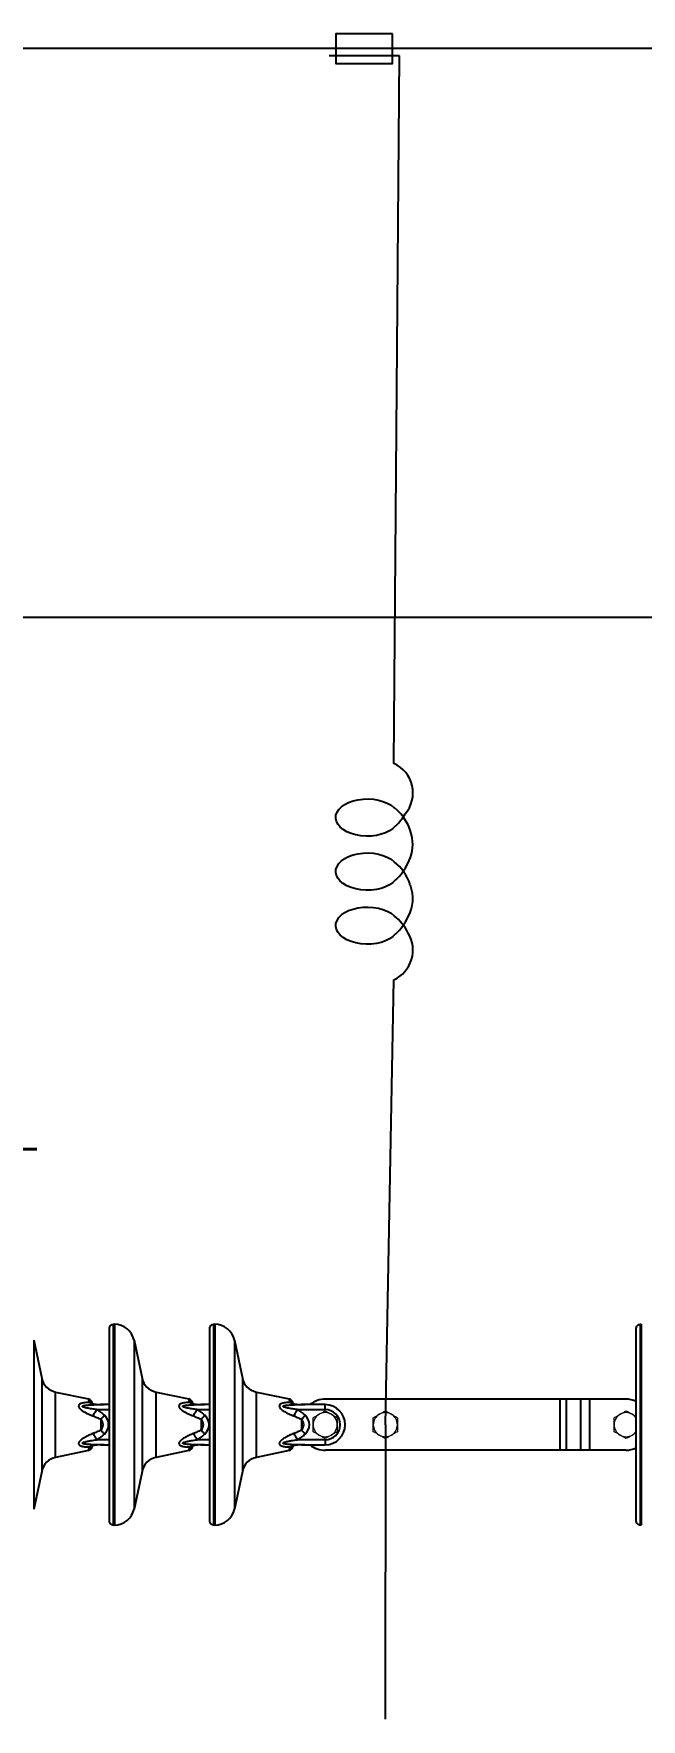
# Model space of a CAD drawing. Header units: millimetres. Extents: x -37020 to 35906, y -101 to 52234.
# Drawn here: x -26.161 to -25.556, y 233.662 to 235.341 of the extents above; entities that cross this region are included whole.
import ezdxf

# ---------------------------------------------------------------- set-up
doc = ezdxf.new("R2010")
doc.units = ezdxf.units.MM
doc.header["$PDMODE"] = 35
doc.header["$PDSIZE"] = 1
for name, color, linetype in [('GE-Cotas', 1, 'Continuous'), ('M0_EQUIPOS', 2, 'Continuous'), ('M2_PLBULONES', 2, 'Continuous'), ('M_DIM', 1, 'Continuous')]:
    doc.layers.add(name, color=color, linetype=linetype)
doc.styles.add('Romans', font='romans.shx', dxfattribs={"width": 0.8})
doc.styles.add('STYLE-MSF', font='simplex.shx', dxfattribs={"width": 0.8})
doc.dimstyles.new('COTAS GENERAL', dxfattribs={"dimscale": 0.1, "dimtxt": 2.5, "dimasz": 2.5, "dimexe": 1, "dimexo": 1, "dimgap": 1.25, "dimtad": 1, "dimzin": 1, "dimdsep": 46, "dimtxsty": 'Romans', "dimcen": 1, "dimclrd": 2, "dimclre": 1, "dimclrt": 3, "dimaunit": 1, "dimadec": 3, "dimazin": 0, "dimtfac": 1, "dimtix": 1, "dimtmove": 0, "dimatfit": 0, "dimfxl": 1, "dimtolj": 1, "dimarcsym": 0})

# ---------------------------------------------------------------- blocks, each defined once
blk = doc.blocks.new('*D350')
at = {"layer": 'Defpoints', "color": 0, "transparency": 16777216}
for p in [(-22.8805, 234.9843), (-22.8805, 234.7596), (-27.2657, 233.9556)]:
    blk.add_point(p, dxfattribs=at)
at = {"layer": 'GE-Cotas', "color": 1, "lineweight": -2, "transparency": 16777216}
for p, q in [((-22.8805, 234.9343), (-22.8805, 234.7096)), ((-27.2657, 234.0056), (-27.2657, 234.8096))]:
    blk.add_line(p, q, dxfattribs=at)
at = {"layer": 'GE-Cotas', "color": 2, "lineweight": -2, "transparency": 16777216}
blk.add_line((-27.1657, 234.7596), (-22.9805, 234.7596), dxfattribs=at)
at = {"layer": 'GE-Cotas', "color": 2, "transparency": 16777216}
for points in [[(-27.1657, 234.7762), (-27.1657, 234.7429), (-27.2657, 234.7596)], [(-22.9805, 234.7429), (-22.9805, 234.7762), (-22.8805, 234.7596)]]:
    blk.add_solid(points, dxfattribs=at)
at = {"layer": 'GE-Cotas', "color": 3, "linetype": 'Continuous', "transparency": 16777216, "insert": (-25.0731, 234.8846), "char_height": 0.125, "attachment_point": 5, "style": 'Romans'}
blk.add_mtext('\\A1;D ~5060', dxfattribs=at)
blk = doc.blocks.new('*D352')
at = {"layer": 'Defpoints', "color": 0, "transparency": 16777216}
for p in [(-29.5751, 234.2131), (-30.6368, 233.9556), (-22.8805, 228.1558)]:
    blk.add_point(p, dxfattribs=at)
at = {"layer": 'GE-Cotas', "color": 1, "lineweight": -2, "transparency": 16777216}
for p, q in [((-29.9751, 233.9556), (-29.7751, 234.2131)), ((-29.7751, 234.2131), (-28.8075, 234.2131)), ((-30.5868, 233.9556), (-29.9751, 233.9556))]:
    blk.add_line(p, q, dxfattribs=at)
at = {"layer": 'GE-Cotas', "color": 3, "linetype": 'Continuous', "transparency": 16777216, "insert": (-29.1601, 234.3381), "char_height": 0.125, "attachment_point": 5, "style": 'Romans'}
blk.add_mtext('\\A1;{\\Fsimplex|c0;+ ~}5800', dxfattribs=at)

msp = doc.modelspace()

# ---------------------------------------------------------------- linework, layer by layer
at = {"color": 4}
for p, q in [((-23.6871, 235.3259), (-30.9668, 235.3259)), ((-25.7966, 235.3187), (-25.8666, 235.3187)), ((-25.8021, 234.6141), (-25.7966, 235.3187)), ((-25.8107, 233.9556), (-25.8021, 234.3987)), ((-25.8107, 233.6624), (-25.8103, 233.9556))]:
    msp.add_line(p, q, dxfattribs=at)
msp.add_lwpolyline([(-25.8036, 235.3408), (-25.8599, 235.3408), (-25.8599, 235.311), (-25.8036, 235.311)], close=True, dxfattribs=at)
for centre, radius, start, end in [((-25.8155, 234.5847), 0.0323, 319.5911, 65.4847), ((-25.8322, 234.5316), 0.049, 9.937, 51.7965), ((-25.8399, 234.5936), 0.0574, 313.5215, 328.6763), ((-25.8208, 234.5333), 0.0374, 329.9667, 10.3247), ((-25.8327, 234.4777), 0.0493, 18.1635, 51.4246), ((-25.8399, 234.5397), 0.0574, 313.5215, 334.3496), ((-25.821, 234.4796), 0.0377, 330.4588, 20.8268), ((-25.8386, 234.4183), 0.0574, 27.8436, 50.248), ((-25.8399, 234.4859), 0.0574, 313.5215, 334.3496), ((-25.8158, 234.4283), 0.0326, 294.7918, 30.9782)]:
    msp.add_arc(centre, radius, start, end, dxfattribs=at)
at = {"color": 4, "extrusion": (0, 0, -1)}
for centre in [(-25.8286, 234.5602), (-25.8286, 234.5064), (-25.8286, 234.4526)]:
    msp.add_ellipse(centre, major_axis=(-0.0315, 0), ratio=0.588298, start_param=3.605341, end_param=8.865977, dxfattribs=at)
at = {"layer": 'M0_EQUIPOS', "color": 1}
for p, q in [((-26.0816, 234.0556), (-26.0807, 234.0556)), ((-26.0807, 234.0556), (-26.0807, 233.8556)), ((-25.9816, 234.0556), (-25.9807, 234.0556)), ((-25.9807, 234.0556), (-25.9807, 233.8556)), ((-25.5566, 234.0556), (-25.5557, 234.0556)), ((-25.5557, 234.0556), (-25.5557, 233.8556)), ((-26.1611, 234.0397), (-26.1531, 234.002)), ((-26.1611, 234.0397), (-26.1611, 233.8714)), ((-26.0611, 234.0397), (-26.0531, 234.002)), ((-26.0611, 234.0397), (-26.0611, 233.8714)), ((-25.9611, 234.0397), (-25.9531, 234.002)), ((-25.9611, 234.0397), (-25.9611, 233.8714)), ((-26.1531, 234.002), (-26.1531, 233.9091)), ((-26.0531, 234.002), (-26.0531, 233.9091)), ((-25.9531, 234.002), (-25.9531, 233.9091)), ((-26.1392, 233.9881), (-26.1066, 233.9812)), ((-26.1392, 233.923), (-26.1392, 233.9881)), ((-26.1066, 233.9812), (-26.1066, 233.9806)), ((-26.0974, 233.9758), (-26.0952, 233.9757)), ((-26.0974, 233.9758), (-26.0952, 233.9757)), ((-26.0974, 233.9758), (-26.0974, 233.9757)), ((-26.0974, 233.9757), (-26.0952, 233.9757)), ((-26.0952, 233.9757), (-26.0944, 233.9756)), ((-26.0952, 233.9757), (-26.0908, 233.9756)), ((-26.0952, 233.9757), (-26.0952, 233.9757)), ((-26.0857, 233.9756), (-26.0944, 233.9756)), ((-26.0392, 233.9881), (-26.0066, 233.9812)), ((-26.0392, 233.923), (-26.0392, 233.9881)), ((-26.0066, 233.9812), (-26.0066, 233.9806)), ((-25.9974, 233.9758), (-25.9952, 233.9757)), ((-25.9974, 233.9758), (-25.9952, 233.9757)), ((-25.9974, 233.9758), (-25.9974, 233.9757)), ((-25.9974, 233.9757), (-25.9952, 233.9757)), ((-25.9952, 233.9757), (-25.9944, 233.9756)), ((-25.9952, 233.9757), (-25.9908, 233.9756)), ((-25.9952, 233.9757), (-25.9952, 233.9757)), ((-25.9857, 233.9756), (-25.9944, 233.9756)), ((-25.9392, 233.9881), (-25.9066, 233.9812)), ((-25.9392, 233.923), (-25.9392, 233.9881)), ((-25.9066, 233.9812), (-25.9066, 233.9806)), ((-25.8974, 233.9758), (-25.8952, 233.9757)), ((-25.8974, 233.9758), (-25.8952, 233.9757)), ((-25.8974, 233.9758), (-25.8974, 233.9757)), ((-25.8974, 233.9757), (-25.8952, 233.9757)), ((-25.8952, 233.9757), (-25.8944, 233.9756)), ((-25.8952, 233.9757), (-25.8908, 233.9756)), ((-25.8952, 233.9757), (-25.8952, 233.9757)), ((-25.895, 233.9757), (-25.8913, 233.9756)), ((-25.8707, 233.9756), (-25.8944, 233.9756)), ((-25.8707, 233.9706), (-25.8707, 233.9756)), ((-25.6368, 233.981), (-25.8703, 233.981)), ((-25.6368, 233.981), (-25.6368, 233.9302)), ((-25.6305, 233.981), (-25.6368, 233.981)), ((-25.6305, 233.981), (-25.6305, 233.9302)), ((-25.6164, 233.981), (-25.6305, 233.981)), ((-25.6073, 233.981), (-25.6164, 233.981)), ((-25.6164, 233.981), (-25.6164, 233.9302)), ((-25.6073, 233.981), (-25.6073, 233.9302)), ((-25.5711, 233.981), (-25.6073, 233.981)), ((-26.0983, 233.9706), (-26.0857, 233.9706)), ((-26.0943, 233.9609), (-26.0943, 233.9502)), ((-25.9983, 233.9706), (-25.9857, 233.9706)), ((-25.9943, 233.9609), (-25.9943, 233.9502)), ((-25.8983, 233.9706), (-25.8707, 233.9706)), ((-25.8943, 233.9609), (-25.8943, 233.9502)), ((-26.0857, 233.9406), (-26.0983, 233.9406)), ((-25.9857, 233.9406), (-25.9983, 233.9406)), ((-25.8707, 233.9406), (-25.8983, 233.9406)), ((-25.8707, 233.9406), (-25.8707, 233.9356)), ((-26.1066, 233.9299), (-26.1392, 233.923)), ((-26.1066, 233.9306), (-26.1066, 233.9299)), ((-26.0952, 233.9355), (-26.0974, 233.9354)), ((-26.0974, 233.9354), (-26.0974, 233.9354)), ((-26.0908, 233.9356), (-26.0952, 233.9355)), ((-26.0952, 233.9355), (-26.0952, 233.9355)), ((-26.0944, 233.9356), (-26.0857, 233.9356)), ((-26.0066, 233.9299), (-26.0392, 233.923)), ((-26.0066, 233.9306), (-26.0066, 233.9299)), ((-25.9952, 233.9355), (-25.9974, 233.9354)), ((-25.9974, 233.9354), (-25.9974, 233.9354)), ((-25.9908, 233.9356), (-25.9952, 233.9355)), ((-25.9952, 233.9355), (-25.9952, 233.9355)), ((-25.9944, 233.9356), (-25.9857, 233.9356)), ((-25.9066, 233.9299), (-25.9392, 233.923)), ((-25.9066, 233.9306), (-25.9066, 233.9299)), ((-25.8952, 233.9355), (-25.8974, 233.9354)), ((-25.8974, 233.9354), (-25.8974, 233.9354)), ((-25.8908, 233.9356), (-25.8952, 233.9355)), ((-25.8952, 233.9355), (-25.8952, 233.9355)), ((-25.8944, 233.9356), (-25.8707, 233.9356)), ((-25.6368, 233.9302), (-25.8703, 233.9302)), ((-25.6305, 233.9302), (-25.6368, 233.9302)), ((-25.6164, 233.9302), (-25.6305, 233.9302)), ((-25.6073, 233.9302), (-25.6164, 233.9302)), ((-25.5711, 233.9302), (-25.6073, 233.9302)), ((-26.1531, 233.9091), (-26.1611, 233.8714)), ((-26.0531, 233.9091), (-26.0611, 233.8714)), ((-25.9531, 233.9091), (-25.9611, 233.8714)), ((-26.0807, 233.8556), (-26.0816, 233.8556)), ((-25.9807, 233.8556), (-25.9816, 233.8556)), ((-25.5557, 233.8556), (-25.5566, 233.8556))]:
    msp.add_line(p, q, dxfattribs=at)
at = {"layer": 'M0_EQUIPOS', "color": 1, "flags": 128}
for points in [[(-26.102, 233.9643), (-26.1016, 233.9651), (-26.1011, 233.9658), (-26.1007, 233.9666), (-26.1002, 233.9674), (-26.0997, 233.9682), (-26.0992, 233.969), (-26.0987, 233.9698), (-26.0983, 233.9706)], [(-26.0943, 233.9609), (-26.0938, 233.9614), (-26.0934, 233.9619), (-26.0929, 233.9624), (-26.0924, 233.9629), (-26.092, 233.9634), (-26.0915, 233.9639), (-26.091, 233.9645), (-26.0905, 233.965)], [(-26.002, 233.9643), (-26.0016, 233.9651), (-26.0011, 233.9658), (-26.0007, 233.9666), (-26.0002, 233.9674), (-25.9997, 233.9682), (-25.9992, 233.969), (-25.9987, 233.9698), (-25.9983, 233.9706)], [(-25.9943, 233.9609), (-25.9938, 233.9614), (-25.9934, 233.9619), (-25.9929, 233.9624), (-25.9924, 233.9629), (-25.992, 233.9634), (-25.9915, 233.9639), (-25.991, 233.9645), (-25.9905, 233.965)], [(-25.902, 233.9643), (-25.9016, 233.9651), (-25.9011, 233.9658), (-25.9007, 233.9666), (-25.9002, 233.9674), (-25.8997, 233.9682), (-25.8992, 233.969), (-25.8988, 233.9698), (-25.8983, 233.9706)], [(-25.8943, 233.9609), (-25.8938, 233.9614), (-25.8934, 233.9619), (-25.8929, 233.9624), (-25.8924, 233.9629), (-25.892, 233.9634), (-25.8915, 233.9639), (-25.891, 233.9645), (-25.8905, 233.965)], [(-26.102, 233.9468), (-26.1016, 233.9461), (-26.1011, 233.9453), (-26.1007, 233.9445), (-26.1002, 233.9438), (-26.0997, 233.943), (-26.0992, 233.9422), (-26.0987, 233.9414), (-26.0983, 233.9406)], [(-26.0943, 233.9502), (-26.0938, 233.9497), (-26.0934, 233.9492), (-26.0929, 233.9487), (-26.0924, 233.9482), (-26.092, 233.9477), (-26.0915, 233.9472), (-26.091, 233.9467), (-26.0905, 233.9462)], [(-26.002, 233.9468), (-26.0016, 233.9461), (-26.0011, 233.9453), (-26.0007, 233.9445), (-26.0002, 233.9438), (-25.9997, 233.943), (-25.9992, 233.9422), (-25.9987, 233.9414), (-25.9983, 233.9406)], [(-25.9943, 233.9502), (-25.9938, 233.9497), (-25.9934, 233.9492), (-25.9929, 233.9487), (-25.9924, 233.9482), (-25.992, 233.9477), (-25.9915, 233.9472), (-25.991, 233.9467), (-25.9905, 233.9462)], [(-25.902, 233.9468), (-25.9016, 233.9461), (-25.9011, 233.9453), (-25.9007, 233.9445), (-25.9002, 233.9438), (-25.8997, 233.943), (-25.8992, 233.9422), (-25.8988, 233.9414), (-25.8983, 233.9406)], [(-25.8943, 233.9502), (-25.8938, 233.9497), (-25.8934, 233.9492), (-25.8929, 233.9487), (-25.8924, 233.9482), (-25.892, 233.9477), (-25.8915, 233.9472), (-25.891, 233.9467), (-25.8905, 233.9462)]]:
    msp.add_lwpolyline(points, dxfattribs=at)
at = {"layer": 'M0_EQUIPOS', "color": 1}
for centre, radius, start, end in [((-26.0807, 234.0356), 0.02, 11.9868, 90), ((-25.9807, 234.0356), 0.02, 11.9868, 90), ((-26.1355, 234.0057), 0.018, 191.9868, 257.9844), ((-26.0355, 234.0057), 0.018, 191.9868, 257.9844), ((-25.9355, 234.0057), 0.018, 191.9868, 257.9844), ((-26.1077, 233.9763), 0.005, 11.5672, 77.9844), ((-26.1076, 233.9757), 0.00497, 22.8599, 78.5415), ((-26.1047, 233.9746), 0.00318, 43.5127, 96.9937), ((-26.0944, 233.9795), 0.00395, 257.8946, 270.135), ((-26.0077, 233.9763), 0.005, 11.5672, 77.9844), ((-26.0076, 233.9757), 0.00497, 22.855, 78.5463), ((-26.0047, 233.9746), 0.00318, 43.5115, 96.9884), ((-25.9944, 233.9795), 0.00394, 257.8856, 270.1372), ((-25.9077, 233.9763), 0.005, 11.5672, 77.9844), ((-25.9076, 233.9757), 0.00497, 22.8525, 78.5414), ((-25.9047, 233.9746), 0.00318, 43.5041, 96.9958), ((-25.8944, 233.9795), 0.00394, 257.8856, 270.1372), ((-25.8703, 233.9556), 0.0254, 90, 128.0567), ((-25.8707, 233.9556), 0.02, 270, 90), ((-25.5711, 233.9556), 0.0254, 65.7291, 90), ((-26.0992, 233.9556), 0.00724, 312.5625, 47.4375), ((-26.0992, 233.9556), 0.0128, 312.5625, 47.4375), ((-25.9992, 233.9556), 0.00724, 312.5625, 47.4375), ((-25.9992, 233.9556), 0.0128, 312.5625, 47.4375), ((-25.8992, 233.9556), 0.00724, 312.5625, 47.4375), ((-25.8992, 233.9556), 0.0128, 312.5625, 47.4375), ((-25.8707, 233.9556), 0.015, 270, 90), ((-26.1355, 233.9054), 0.018, 102.0156, 168.0132), ((-26.1077, 233.9348), 0.005, 282.0156, 347.6619), ((-26.1076, 233.9354), 0.00497, 281.4352, 337.7384), ((-26.1047, 233.9365), 0.00318, 262.9433, 316.4684), ((-26.0944, 233.9315), 0.0041, 90.0916, 101.8789), ((-26.0355, 233.9054), 0.018, 102.0156, 168.0132), ((-26.0077, 233.9348), 0.005, 282.0156, 347.6619), ((-26.0076, 233.9354), 0.00497, 281.4437, 337.7225), ((-26.0047, 233.9365), 0.00318, 262.9485, 316.4696), ((-25.9944, 233.9315), 0.00409, 90.0894, 101.8878), ((-25.9355, 233.9054), 0.018, 102.0156, 168.0132), ((-25.9077, 233.9348), 0.005, 282.0156, 347.6619), ((-25.9076, 233.9354), 0.00497, 281.4487, 337.725), ((-25.9047, 233.9365), 0.00318, 262.9411, 316.477), ((-25.8944, 233.9315), 0.00409, 90.0894, 101.8878), ((-25.8703, 233.9556), 0.0254, 231.9433, 270), ((-25.5711, 233.9556), 0.0254, 270, 294.3498), ((-26.0807, 233.8756), 0.02, 270, 348.0132), ((-25.9807, 233.8756), 0.02, 270, 348.0132)]:
    msp.add_arc(centre, radius, start, end, dxfattribs=at)
for points, knots in [([(-26.0857, 234.0516), (-26.0856, 234.0521), (-26.0855, 234.0531), (-26.0847, 234.0542), (-26.0839, 234.0549), (-26.0829, 234.0554), (-26.0821, 234.0555), (-26.0816, 234.0556)], [0, 0, 0, 0, 0.225819, 0.480962, 0.61455, 0.747712, 1, 1, 1, 1]), ([(-26.0857, 233.8595), (-26.0857, 233.8596), (-26.0857, 233.8597), (-26.0857, 233.8605), (-26.0857, 233.8615), (-26.0857, 233.8627), (-26.0857, 233.864), (-26.0857, 233.8654), (-26.0857, 233.8669), (-26.0857, 233.8686), (-26.0857, 233.8714), (-26.0857, 233.876), (-26.0857, 233.883), (-26.0857, 233.891), (-26.0857, 233.8999), (-26.0857, 233.9095), (-26.0857, 233.9198), (-26.0857, 233.9307), (-26.0857, 233.9418), (-26.0857, 233.9532), (-26.0857, 233.9646), (-26.0857, 233.9758), (-26.0857, 233.9868), (-26.0857, 233.9974), (-26.0857, 234.0073), (-26.0857, 234.0158), (-26.0857, 234.0229), (-26.0857, 234.0287), (-26.0857, 234.0338), (-26.0857, 234.0375), (-26.0857, 234.0401), (-26.0857, 234.0419), (-26.0857, 234.0438), (-26.0857, 234.0456), (-26.0857, 234.0474), (-26.0857, 234.049), (-26.0857, 234.0504), (-26.0857, 234.0514), (-26.0857, 234.0515), (-26.0857, 234.0516)], [0, 0, 0, 0, 0.024016, 0.045698, 0.06504, 0.082041, 0.096699, 0.11173, 0.125156, 0.138769, 0.152574, 0.190147, 0.227898, 0.26563, 0.303377, 0.341131, 0.378865, 0.416606, 0.454362, 0.492102, 0.529836, 0.567591, 0.60534, 0.64307, 0.680819, 0.718572, 0.746883, 0.77519, 0.803453, 0.830291, 0.842957, 0.855124, 0.86929, 0.88744, 0.904839, 0.924797, 0.947314, 0.972383, 1, 1, 1, 1]), ([(-26.0816, 233.9556), (-26.0816, 233.9588), (-26.0816, 233.9654), (-26.0816, 233.9751), (-26.0816, 233.9846), (-26.0816, 233.9939), (-26.0816, 234.0028), (-26.0816, 234.0112), (-26.0816, 234.0191), (-26.0816, 234.0264), (-26.0816, 234.033), (-26.0816, 234.0388), (-26.0816, 234.0439), (-26.0816, 234.0481), (-26.0816, 234.0514), (-26.0816, 234.0538), (-26.0816, 234.0553), (-26.0816, 234.0555), (-26.0816, 234.0556)], [0, 0, 0, 0, 0.062501, 0.125002, 0.187502, 0.249998, 0.312502, 0.375001, 0.4375, 0.500002, 0.5625, 0.625, 0.687499, 0.75, 0.812501, 0.875, 0.9375, 1, 1, 1, 1]), ([(-25.9857, 234.0516), (-25.9856, 234.0521), (-25.9855, 234.0531), (-25.9847, 234.0542), (-25.9839, 234.0549), (-25.9829, 234.0554), (-25.9821, 234.0555), (-25.9816, 234.0556)], [0, 0, 0, 0, 0.225819, 0.480962, 0.61455, 0.747712, 1, 1, 1, 1]), ([(-25.9857, 233.8595), (-25.9857, 233.8596), (-25.9857, 233.8597), (-25.9857, 233.8605), (-25.9857, 233.8615), (-25.9857, 233.8627), (-25.9857, 233.864), (-25.9857, 233.8654), (-25.9857, 233.8669), (-25.9857, 233.8686), (-25.9857, 233.8714), (-25.9857, 233.876), (-25.9857, 233.883), (-25.9857, 233.891), (-25.9857, 233.8999), (-25.9857, 233.9095), (-25.9857, 233.9198), (-25.9857, 233.9307), (-25.9857, 233.9418), (-25.9857, 233.9532), (-25.9857, 233.9646), (-25.9857, 233.9758), (-25.9857, 233.9868), (-25.9857, 233.9974), (-25.9857, 234.0073), (-25.9857, 234.0158), (-25.9857, 234.0229), (-25.9857, 234.0287), (-25.9857, 234.0338), (-25.9857, 234.0375), (-25.9857, 234.0401), (-25.9857, 234.0419), (-25.9857, 234.0438), (-25.9857, 234.0456), (-25.9857, 234.0474), (-25.9857, 234.049), (-25.9857, 234.0504), (-25.9857, 234.0514), (-25.9857, 234.0515), (-25.9857, 234.0516)], [0, 0, 0, 0, 0.024016, 0.045698, 0.06504, 0.082041, 0.096699, 0.11173, 0.125156, 0.138769, 0.152574, 0.190147, 0.227898, 0.26563, 0.303377, 0.341131, 0.378865, 0.416606, 0.454362, 0.492102, 0.529836, 0.567591, 0.60534, 0.64307, 0.680819, 0.718572, 0.746883, 0.77519, 0.803453, 0.830291, 0.842957, 0.855124, 0.86929, 0.88744, 0.904839, 0.924797, 0.947314, 0.972383, 1, 1, 1, 1]), ([(-25.9816, 233.9556), (-25.9816, 233.9588), (-25.9816, 233.9654), (-25.9816, 233.9751), (-25.9816, 233.9846), (-25.9816, 233.9939), (-25.9816, 234.0028), (-25.9816, 234.0112), (-25.9816, 234.0191), (-25.9816, 234.0264), (-25.9816, 234.033), (-25.9816, 234.0388), (-25.9816, 234.0439), (-25.9816, 234.0481), (-25.9816, 234.0514), (-25.9816, 234.0538), (-25.9816, 234.0553), (-25.9816, 234.0555), (-25.9816, 234.0556)], [0, 0, 0, 0, 0.062501, 0.125002, 0.187502, 0.249998, 0.312502, 0.375001, 0.4375, 0.500002, 0.5625, 0.625, 0.687499, 0.75, 0.812501, 0.875, 0.9375, 1, 1, 1, 1]), ([(-25.5607, 234.0516), (-25.5606, 234.0521), (-25.5605, 234.0531), (-25.5597, 234.0542), (-25.5589, 234.0549), (-25.5579, 234.0554), (-25.5571, 234.0555), (-25.5566, 234.0556)], [0, 0, 0, 0, 0.225806, 0.480942, 0.614527, 0.747718, 1, 1, 1, 1]), ([(-25.5607, 233.8595), (-25.5607, 233.8596), (-25.5607, 233.8597), (-25.5607, 233.8605), (-25.5607, 233.8615), (-25.5607, 233.8627), (-25.5607, 233.864), (-25.5607, 233.8654), (-25.5607, 233.8669), (-25.5607, 233.8686), (-25.5607, 233.8714), (-25.5607, 233.876), (-25.5607, 233.883), (-25.5607, 233.891), (-25.5607, 233.8999), (-25.5607, 233.9095), (-25.5607, 233.9198), (-25.5607, 233.9307), (-25.5607, 233.9418), (-25.5607, 233.9532), (-25.5607, 233.9646), (-25.5607, 233.9758), (-25.5607, 233.9868), (-25.5607, 233.9974), (-25.5607, 234.0073), (-25.5607, 234.0158), (-25.5607, 234.0229), (-25.5607, 234.0287), (-25.5607, 234.0338), (-25.5607, 234.0375), (-25.5607, 234.0401), (-25.5607, 234.0419), (-25.5607, 234.0438), (-25.5607, 234.0456), (-25.5607, 234.0474), (-25.5607, 234.049), (-25.5607, 234.0504), (-25.5607, 234.0514), (-25.5607, 234.0515), (-25.5607, 234.0516)], [0, 0, 0, 0, 0.024016, 0.045698, 0.06504, 0.082041, 0.096699, 0.11173, 0.125156, 0.138769, 0.152574, 0.190147, 0.227898, 0.26563, 0.303377, 0.341131, 0.378865, 0.416606, 0.454362, 0.492102, 0.529836, 0.567591, 0.60534, 0.64307, 0.680819, 0.718572, 0.746883, 0.77519, 0.803453, 0.830291, 0.842957, 0.855124, 0.86929, 0.88744, 0.904839, 0.924797, 0.947314, 0.972383, 1, 1, 1, 1]), ([(-25.5566, 233.9556), (-25.5566, 233.9588), (-25.5566, 233.9654), (-25.5566, 233.9751), (-25.5566, 233.9846), (-25.5566, 233.9939), (-25.5566, 234.0028), (-25.5566, 234.0112), (-25.5566, 234.0191), (-25.5566, 234.0264), (-25.5566, 234.033), (-25.5566, 234.0388), (-25.5566, 234.0439), (-25.5566, 234.0481), (-25.5566, 234.0514), (-25.5566, 234.0538), (-25.5566, 234.0553), (-25.5566, 234.0555), (-25.5566, 234.0556)], [0, 0, 0, 0, 0.062501, 0.125002, 0.187502, 0.249998, 0.312502, 0.375001, 0.4375, 0.500002, 0.5625, 0.625, 0.687499, 0.75, 0.812501, 0.875, 0.9375, 1, 1, 1, 1]), ([(-26.1051, 233.9778), (-26.1065, 233.9777), (-26.1087, 233.9777), (-26.1116, 233.9774), (-26.1136, 233.9769), (-26.1149, 233.9763), (-26.1158, 233.9756), (-26.1162, 233.9749), (-26.1164, 233.9741), (-26.1163, 233.9735), (-26.1157, 233.9723), (-26.1149, 233.9714), (-26.1134, 233.9701), (-26.1109, 233.9683), (-26.1068, 233.9662), (-26.1036, 233.965), (-26.102, 233.9643)], [0, 0, 0, 0, 0.134133, 0.217003, 0.299606, 0.343771, 0.387728, 0.429919, 0.446772, 0.483543, 0.505145, 0.577859, 0.594538, 0.694985, 0.847275, 1, 1, 1, 1]), ([(-26.0983, 233.9706), (-26.0999, 233.9708), (-26.1032, 233.9712), (-26.1073, 233.972), (-26.1102, 233.9727), (-26.1115, 233.9731), (-26.1122, 233.9734), (-26.1124, 233.9736), (-26.1126, 233.9738), (-26.1126, 233.9739), (-26.1126, 233.9741), (-26.1124, 233.9742), (-26.1118, 233.9746), (-26.1101, 233.9749), (-26.1072, 233.9752), (-26.1017, 233.9755), (-26.0974, 233.9756), (-26.0944, 233.9756)], [0, 0, 0, 0, 0.146867, 0.294044, 0.367543, 0.404333, 0.422761, 0.430635, 0.43858, 0.443363, 0.448136, 0.454927, 0.467691, 0.512504, 0.620085, 0.728859, 1, 1, 1, 1]), ([(-26.1066, 233.9806), (-26.1065, 233.9802), (-26.1064, 233.9795), (-26.1055, 233.9783), (-26.1051, 233.9778)], [0, 0, 0, 0, 0.547145, 1, 1, 1, 1]), ([(-26.1051, 233.9778), (-26.1047, 233.9774), (-26.104, 233.9768), (-26.1021, 233.9761), (-26.0998, 233.9758), (-26.0982, 233.9758), (-26.0974, 233.9757)], [0, 0, 0, 0, 0.230049, 0.460726, 0.73656, 1, 1, 1, 1]), ([(-26.1031, 233.9776), (-26.1031, 233.9776), (-26.1031, 233.9777), (-26.103, 233.9775), (-26.1028, 233.9772), (-26.1025, 233.9769), (-26.1024, 233.9768)], [0, 0, 0, 0, 0.07203, 0.366056, 0.713225, 1, 1, 1, 1]), ([(-26.1024, 233.9768), (-26.1024, 233.9768), (-26.1023, 233.9767), (-26.1021, 233.9765), (-26.1016, 233.9763), (-26.1008, 233.9761), (-26.0998, 233.976), (-26.0986, 233.9758), (-26.0978, 233.9758), (-26.0974, 233.9758)], [0, 0, 0, 0, 0.157037, 0.29241, 0.409975, 0.539982, 0.685554, 0.845059, 1, 1, 1, 1]), ([(-26.0051, 233.9778), (-26.0065, 233.9777), (-26.0087, 233.9777), (-26.0116, 233.9774), (-26.0136, 233.9769), (-26.0149, 233.9763), (-26.0158, 233.9756), (-26.0162, 233.9749), (-26.0164, 233.9741), (-26.0163, 233.9735), (-26.0157, 233.9723), (-26.0149, 233.9714), (-26.0134, 233.9701), (-26.0109, 233.9683), (-26.0068, 233.9662), (-26.0036, 233.965), (-26.002, 233.9643)], [0, 0, 0, 0, 0.134143, 0.216999, 0.299612, 0.343776, 0.387732, 0.429922, 0.446774, 0.483547, 0.505143, 0.577856, 0.594535, 0.694979, 0.847278, 1, 1, 1, 1]), ([(-25.9983, 233.9706), (-25.9999, 233.9708), (-26.0032, 233.9712), (-26.0073, 233.972), (-26.0102, 233.9727), (-26.0115, 233.9731), (-26.0122, 233.9734), (-26.0124, 233.9736), (-26.0126, 233.9738), (-26.0126, 233.9739), (-26.0126, 233.9741), (-26.0124, 233.9742), (-26.0118, 233.9746), (-26.0101, 233.9749), (-26.0072, 233.9752), (-26.0017, 233.9755), (-25.9974, 233.9756), (-25.9944, 233.9756)], [0, 0, 0, 0, 0.146869, 0.294047, 0.367547, 0.404338, 0.422754, 0.430628, 0.438573, 0.443358, 0.448131, 0.454922, 0.467687, 0.512513, 0.620081, 0.728856, 1, 1, 1, 1]), ([(-26.0066, 233.9806), (-26.0065, 233.9802), (-26.0064, 233.9795), (-26.0055, 233.9783), (-26.0051, 233.9778)], [0, 0, 0, 0, 0.547149, 1, 1, 1, 1]), ([(-26.0051, 233.9778), (-26.0047, 233.9774), (-26.004, 233.9768), (-26.0021, 233.9761), (-25.9998, 233.9758), (-25.9982, 233.9758), (-25.9974, 233.9757)], [0, 0, 0, 0, 0.230026, 0.46071, 0.736552, 1, 1, 1, 1]), ([(-26.0031, 233.9776), (-26.0031, 233.9776), (-26.0031, 233.9777), (-26.003, 233.9775), (-26.0028, 233.9772), (-26.0025, 233.9769), (-26.0024, 233.9768)], [0, 0, 0, 0, 0.072026, 0.366034, 0.713183, 1, 1, 1, 1]), ([(-26.0024, 233.9768), (-26.0024, 233.9768), (-26.0023, 233.9767), (-26.0021, 233.9765), (-26.0016, 233.9763), (-26.0008, 233.9761), (-25.9998, 233.976), (-25.9986, 233.9758), (-25.9978, 233.9758), (-25.9974, 233.9758)], [0, 0, 0, 0, 0.157038, 0.292413, 0.409979, 0.54003, 0.685551, 0.845058, 1, 1, 1, 1]), ([(-25.9051, 233.9778), (-25.9065, 233.9777), (-25.9087, 233.9777), (-25.9116, 233.9774), (-25.9136, 233.9769), (-25.9149, 233.9763), (-25.9158, 233.9756), (-25.9162, 233.9749), (-25.9164, 233.9741), (-25.9163, 233.9735), (-25.9157, 233.9723), (-25.9149, 233.9714), (-25.9134, 233.9701), (-25.9109, 233.9683), (-25.9068, 233.9662), (-25.9036, 233.965), (-25.902, 233.9643)], [0, 0, 0, 0, 0.134131, 0.216999, 0.299612, 0.343776, 0.387732, 0.429923, 0.446775, 0.483548, 0.505144, 0.577857, 0.594546, 0.69499, 0.847278, 1, 1, 1, 1]), ([(-25.8983, 233.9706), (-25.8999, 233.9708), (-25.9032, 233.9712), (-25.9073, 233.972), (-25.9102, 233.9727), (-25.9115, 233.9731), (-25.9122, 233.9734), (-25.9124, 233.9736), (-25.9126, 233.9738), (-25.9126, 233.9739), (-25.9126, 233.9741), (-25.9124, 233.9742), (-25.9118, 233.9746), (-25.9101, 233.9749), (-25.9072, 233.9752), (-25.9017, 233.9755), (-25.8974, 233.9756), (-25.8944, 233.9756)], [0, 0, 0, 0, 0.146855, 0.294048, 0.367534, 0.404325, 0.422753, 0.430626, 0.438572, 0.443357, 0.44813, 0.454921, 0.467686, 0.512512, 0.62008, 0.728855, 1, 1, 1, 1]), ([(-25.9066, 233.9806), (-25.9065, 233.9802), (-25.9064, 233.9795), (-25.9055, 233.9783), (-25.9051, 233.9778)], [0, 0, 0, 0, 0.547145, 1, 1, 1, 1]), ([(-25.9051, 233.9778), (-25.9047, 233.9774), (-25.904, 233.9768), (-25.9021, 233.9761), (-25.8998, 233.9758), (-25.8982, 233.9758), (-25.8974, 233.9757)], [0, 0, 0, 0, 0.230014, 0.460686, 0.736514, 1, 1, 1, 1]), ([(-25.9031, 233.9776), (-25.9031, 233.9776), (-25.9031, 233.9777), (-25.903, 233.9775), (-25.9028, 233.9772), (-25.9025, 233.9769), (-25.9024, 233.9768)], [0, 0, 0, 0, 0.072026, 0.366034, 0.713183, 1, 1, 1, 1]), ([(-25.9024, 233.9768), (-25.9024, 233.9768), (-25.9023, 233.9767), (-25.9021, 233.9765), (-25.9016, 233.9763), (-25.9008, 233.9761), (-25.8998, 233.976), (-25.8986, 233.9758), (-25.8978, 233.9758), (-25.8974, 233.9758)], [0, 0, 0, 0, 0.157039, 0.292415, 0.409982, 0.540033, 0.685607, 0.845057, 1, 1, 1, 1]), ([(-26.102, 233.9643), (-26.1007, 233.9638), (-26.0981, 233.9628), (-26.0955, 233.9615), (-26.0943, 233.9609)], [0, 0, 0, 0, 0.499236, 1, 1, 1, 1]), ([(-26.0905, 233.965), (-26.0917, 233.966), (-26.0942, 233.9681), (-26.0969, 233.9697), (-26.0983, 233.9706)], [0, 0, 0, 0, 0.497098, 1, 1, 1, 1]), ([(-26.002, 233.9643), (-26.0007, 233.9638), (-25.9981, 233.9628), (-25.9955, 233.9615), (-25.9943, 233.9609)], [0, 0, 0, 0, 0.499185, 1, 1, 1, 1]), ([(-25.9905, 233.965), (-25.9917, 233.966), (-25.9942, 233.9681), (-25.9969, 233.9697), (-25.9983, 233.9706)], [0, 0, 0, 0, 0.497098, 1, 1, 1, 1]), ([(-25.902, 233.9643), (-25.9007, 233.9638), (-25.8981, 233.9628), (-25.8955, 233.9615), (-25.8943, 233.9609)], [0, 0, 0, 0, 0.499185, 1, 1, 1, 1]), ([(-25.8905, 233.965), (-25.8917, 233.966), (-25.8942, 233.9681), (-25.8969, 233.9697), (-25.8983, 233.9706)], [0, 0, 0, 0, 0.497098, 1, 1, 1, 1]), ([(-26.102, 233.9468), (-26.1027, 233.9465), (-26.1048, 233.9457), (-26.1081, 233.9442), (-26.1112, 233.9425), (-26.1135, 233.941), (-26.115, 233.9396), (-26.116, 233.9383), (-26.1164, 233.9372), (-26.1163, 233.9363), (-26.116, 233.9357), (-26.1153, 233.9351), (-26.1143, 233.9345), (-26.1123, 233.9339), (-26.1092, 233.9334), (-26.1065, 233.9334), (-26.1051, 233.9334)], [0, 0, 0, 0, 0.069444, 0.19623, 0.32271, 0.383481, 0.443986, 0.506113, 0.543534, 0.566286, 0.610448, 0.628794, 0.683451, 0.738432, 0.859932, 1, 1, 1, 1]), ([(-26.0944, 233.9356), (-26.0977, 233.9356), (-26.1027, 233.9356), (-26.1084, 233.936), (-26.111, 233.9364), (-26.1121, 233.9367), (-26.1124, 233.9369), (-26.1126, 233.9371), (-26.1126, 233.9372), (-26.1125, 233.9374), (-26.1124, 233.9376), (-26.1118, 233.938), (-26.1101, 233.9385), (-26.1075, 233.9391), (-26.1033, 233.9399), (-26.1003, 233.9403), (-26.0983, 233.9406)], [0, 0, 0, 0, 0.293834, 0.440814, 0.514447, 0.530752, 0.547217, 0.552657, 0.558173, 0.563008, 0.56997, 0.583331, 0.631384, 0.726338, 0.822152, 1, 1, 1, 1]), ([(-26.0943, 233.9502), (-26.0955, 233.9496), (-26.0981, 233.9483), (-26.1007, 233.9473), (-26.102, 233.9468)], [0, 0, 0, 0, 0.498718, 1, 1, 1, 1]), ([(-26.0983, 233.9406), (-26.0969, 233.9414), (-26.0942, 233.9431), (-26.0918, 233.9451), (-26.0905, 233.9462)], [0, 0, 0, 0, 0.497897, 1, 1, 1, 1]), ([(-26.0816, 233.8556), (-26.0816, 233.8557), (-26.0816, 233.8558), (-26.0816, 233.8573), (-26.0816, 233.8597), (-26.0816, 233.863), (-26.0816, 233.8672), (-26.0816, 233.8723), (-26.0816, 233.8781), (-26.0816, 233.8847), (-26.0816, 233.892), (-26.0816, 233.8999), (-26.0816, 233.9084), (-26.0816, 233.9172), (-26.0816, 233.9265), (-26.0816, 233.936), (-26.0816, 233.9458), (-26.0816, 233.9523), (-26.0816, 233.9556)], [0, 0, 0, 0, 0.0625, 0.125, 0.187501, 0.25, 0.312501, 0.375, 0.4375, 0.500002, 0.5625, 0.624999, 0.687503, 0.750001, 0.812503, 0.874998, 0.937499, 1, 1, 1, 1]), ([(-26.002, 233.9468), (-26.0027, 233.9465), (-26.0048, 233.9457), (-26.0081, 233.9442), (-26.0112, 233.9425), (-26.0135, 233.941), (-26.015, 233.9396), (-26.016, 233.9383), (-26.0164, 233.9372), (-26.0163, 233.9363), (-26.016, 233.9357), (-26.0153, 233.9351), (-26.0143, 233.9345), (-26.0123, 233.9339), (-26.0092, 233.9334), (-26.0065, 233.9334), (-26.0051, 233.9334)], [0, 0, 0, 0, 0.069455, 0.196239, 0.322716, 0.383486, 0.44399, 0.506115, 0.543535, 0.566287, 0.610444, 0.62879, 0.683445, 0.738425, 0.859922, 1, 1, 1, 1]), ([(-25.9944, 233.9356), (-25.9977, 233.9356), (-26.0027, 233.9356), (-26.0084, 233.936), (-26.011, 233.9364), (-26.0121, 233.9367), (-26.0124, 233.9369), (-26.0126, 233.9371), (-26.0126, 233.9372), (-26.0125, 233.9374), (-26.0124, 233.9376), (-26.0118, 233.938), (-26.0101, 233.9385), (-26.0075, 233.9391), (-26.0033, 233.9399), (-26.0003, 233.9403), (-25.9983, 233.9406)], [0, 0, 0, 0, 0.293836, 0.440817, 0.51445, 0.530742, 0.547208, 0.552655, 0.558171, 0.563005, 0.569967, 0.583329, 0.631381, 0.726336, 0.822151, 1, 1, 1, 1]), ([(-25.9943, 233.9502), (-25.9955, 233.9496), (-25.9981, 233.9483), (-26.0007, 233.9473), (-26.002, 233.9468)], [0, 0, 0, 0, 0.498769, 1, 1, 1, 1]), ([(-25.9983, 233.9406), (-25.9969, 233.9414), (-25.9942, 233.9431), (-25.9918, 233.9451), (-25.9905, 233.9462)], [0, 0, 0, 0, 0.497897, 1, 1, 1, 1]), ([(-25.9816, 233.8556), (-25.9816, 233.8557), (-25.9816, 233.8558), (-25.9816, 233.8573), (-25.9816, 233.8597), (-25.9816, 233.863), (-25.9816, 233.8672), (-25.9816, 233.8723), (-25.9816, 233.8781), (-25.9816, 233.8847), (-25.9816, 233.892), (-25.9816, 233.8999), (-25.9816, 233.9084), (-25.9816, 233.9172), (-25.9816, 233.9265), (-25.9816, 233.936), (-25.9816, 233.9458), (-25.9816, 233.9523), (-25.9816, 233.9556)], [0, 0, 0, 0, 0.0625, 0.125, 0.187501, 0.25, 0.312501, 0.375, 0.4375, 0.500002, 0.5625, 0.624999, 0.687503, 0.750001, 0.812503, 0.874998, 0.937499, 1, 1, 1, 1]), ([(-25.902, 233.9468), (-25.9027, 233.9465), (-25.9048, 233.9457), (-25.9081, 233.9442), (-25.9112, 233.9425), (-25.9135, 233.941), (-25.915, 233.9396), (-25.916, 233.9383), (-25.9164, 233.9372), (-25.9163, 233.9363), (-25.916, 233.9357), (-25.9153, 233.9351), (-25.9143, 233.9345), (-25.9123, 233.9339), (-25.9092, 233.9334), (-25.9065, 233.9334), (-25.9051, 233.9334)], [0, 0, 0, 0, 0.069456, 0.19624, 0.322717, 0.383476, 0.443991, 0.506117, 0.543534, 0.566285, 0.610442, 0.628788, 0.683444, 0.738423, 0.859922, 1, 1, 1, 1]), ([(-25.8944, 233.9356), (-25.8977, 233.9356), (-25.9027, 233.9356), (-25.9084, 233.936), (-25.911, 233.9364), (-25.9121, 233.9367), (-25.9124, 233.9369), (-25.9126, 233.9371), (-25.9126, 233.9372), (-25.9125, 233.9374), (-25.9124, 233.9376), (-25.9118, 233.938), (-25.9101, 233.9385), (-25.9075, 233.9391), (-25.9033, 233.9399), (-25.9003, 233.9403), (-25.8983, 233.9406)], [0, 0, 0, 0, 0.293837, 0.440818, 0.514451, 0.530744, 0.54721, 0.552656, 0.558173, 0.563007, 0.569977, 0.583327, 0.63138, 0.726335, 0.82215, 1, 1, 1, 1]), ([(-25.8943, 233.9502), (-25.8955, 233.9496), (-25.8981, 233.9483), (-25.9007, 233.9473), (-25.902, 233.9468)], [0, 0, 0, 0, 0.498769, 1, 1, 1, 1]), ([(-25.8983, 233.9406), (-25.8969, 233.9414), (-25.8942, 233.9431), (-25.8918, 233.9451), (-25.8905, 233.9462)], [0, 0, 0, 0, 0.497897, 1, 1, 1, 1]), ([(-25.5566, 233.8556), (-25.5566, 233.8557), (-25.5566, 233.8558), (-25.5566, 233.8573), (-25.5566, 233.8597), (-25.5566, 233.863), (-25.5566, 233.8672), (-25.5566, 233.8723), (-25.5566, 233.8781), (-25.5566, 233.8847), (-25.5566, 233.892), (-25.5566, 233.8999), (-25.5566, 233.9084), (-25.5566, 233.9172), (-25.5566, 233.9265), (-25.5566, 233.936), (-25.5566, 233.9458), (-25.5566, 233.9523), (-25.5566, 233.9556)], [0, 0, 0, 0, 0.0625, 0.125, 0.187501, 0.25, 0.312501, 0.375, 0.4375, 0.500002, 0.5625, 0.624999, 0.687503, 0.750001, 0.812503, 0.874998, 0.937499, 1, 1, 1, 1]), ([(-26.1051, 233.9334), (-26.1055, 233.9328), (-26.1064, 233.9316), (-26.1065, 233.9309), (-26.1066, 233.9306)], [0, 0, 0, 0, 0.452887, 1, 1, 1, 1]), ([(-26.0974, 233.9354), (-26.0984, 233.9354), (-26.1002, 233.9353), (-26.1026, 233.9349), (-26.1042, 233.9342), (-26.1049, 233.9336), (-26.1051, 233.9334)], [0, 0, 0, 0, 0.326799, 0.58344, 0.841924, 1, 1, 1, 1]), ([(-26.1024, 233.9343), (-26.1025, 233.9342), (-26.1028, 233.9339), (-26.103, 233.9336), (-26.1031, 233.9335), (-26.1031, 233.9335)], [0, 0, 0, 0, 0.376665, 0.729249, 1, 1, 1, 1]), ([(-26.0974, 233.9354), (-26.0975, 233.9354), (-26.098, 233.9353), (-26.0989, 233.9353), (-26.1001, 233.9351), (-26.1011, 233.9349), (-26.1018, 233.9347), (-26.1022, 233.9345), (-26.1024, 233.9344), (-26.1024, 233.9344), (-26.1024, 233.9343)], [0, 0, 0, 0, 0.025849, 0.202342, 0.354384, 0.500139, 0.6361, 0.761281, 0.894587, 1, 1, 1, 1]), ([(-26.0952, 233.9355), (-26.0957, 233.9354), (-26.0965, 233.9354), (-26.0972, 233.9354), (-26.0974, 233.9354)], [0, 0, 0, 0, 0.700487, 1, 1, 1, 1]), ([(-26.0909, 233.9356), (-26.0912, 233.9356), (-26.0927, 233.9356), (-26.0941, 233.9355), (-26.0952, 233.9354)], [0, 0, 0, 0, 0.255946, 1, 1, 1, 1]), ([(-26.0051, 233.9334), (-26.0055, 233.9328), (-26.0064, 233.9316), (-26.0065, 233.9309), (-26.0066, 233.9306)], [0, 0, 0, 0, 0.452884, 1, 1, 1, 1]), ([(-25.9974, 233.9354), (-25.9984, 233.9354), (-26.0002, 233.9353), (-26.0026, 233.9349), (-26.0042, 233.9342), (-26.0049, 233.9336), (-26.0051, 233.9334)], [0, 0, 0, 0, 0.326811, 0.583412, 0.841945, 1, 1, 1, 1]), ([(-26.0024, 233.9343), (-26.0025, 233.9342), (-26.0028, 233.9339), (-26.003, 233.9336), (-26.0031, 233.9335), (-26.0031, 233.9335)], [0, 0, 0, 0, 0.376665, 0.729249, 1, 1, 1, 1]), ([(-25.9974, 233.9354), (-25.9975, 233.9354), (-25.998, 233.9353), (-25.9989, 233.9353), (-26.0001, 233.9351), (-26.0011, 233.9349), (-26.0018, 233.9347), (-26.0022, 233.9345), (-26.0024, 233.9344), (-26.0024, 233.9344), (-26.0024, 233.9343)], [0, 0, 0, 0, 0.025849, 0.202344, 0.354388, 0.500095, 0.636096, 0.761278, 0.894586, 1, 1, 1, 1]), ([(-25.9952, 233.9355), (-25.9957, 233.9354), (-25.9965, 233.9354), (-25.9972, 233.9354), (-25.9974, 233.9354)], [0, 0, 0, 0, 0.700334, 1, 1, 1, 1]), ([(-25.9909, 233.9356), (-25.9912, 233.9356), (-25.9927, 233.9356), (-25.9941, 233.9355), (-25.9952, 233.9354)], [0, 0, 0, 0, 0.255946, 1, 1, 1, 1]), ([(-25.9051, 233.9334), (-25.9055, 233.9328), (-25.9064, 233.9316), (-25.9065, 233.9309), (-25.9066, 233.9306)], [0, 0, 0, 0, 0.452887, 1, 1, 1, 1]), ([(-25.8974, 233.9354), (-25.8984, 233.9354), (-25.9002, 233.9353), (-25.9026, 233.9349), (-25.9042, 233.9342), (-25.9049, 233.9336), (-25.9051, 233.9334)], [0, 0, 0, 0, 0.326847, 0.583434, 0.841954, 1, 1, 1, 1]), ([(-25.9024, 233.9343), (-25.9025, 233.9342), (-25.9028, 233.9339), (-25.903, 233.9336), (-25.9031, 233.9335), (-25.9031, 233.9335)], [0, 0, 0, 0, 0.376678, 0.729239, 1, 1, 1, 1]), ([(-25.8974, 233.9354), (-25.8975, 233.9354), (-25.898, 233.9353), (-25.8989, 233.9353), (-25.9001, 233.9351), (-25.9011, 233.9349), (-25.9018, 233.9347), (-25.9022, 233.9345), (-25.9024, 233.9344), (-25.9024, 233.9344), (-25.9024, 233.9343)], [0, 0, 0, 0, 0.02585, 0.202288, 0.354335, 0.500094, 0.636098, 0.761281, 0.89458, 1, 1, 1, 1]), ([(-25.8952, 233.9355), (-25.8957, 233.9354), (-25.8965, 233.9354), (-25.8972, 233.9354), (-25.8974, 233.9354)], [0, 0, 0, 0, 0.700334, 1, 1, 1, 1]), ([(-25.8909, 233.9356), (-25.8912, 233.9356), (-25.8927, 233.9356), (-25.8941, 233.9355), (-25.8952, 233.9354)], [0, 0, 0, 0, 0.255946, 1, 1, 1, 1]), ([(-26.0816, 233.8556), (-26.0821, 233.8556), (-26.0829, 233.8557), (-26.0839, 233.8563), (-26.0847, 233.857), (-26.0855, 233.8581), (-26.0856, 233.8591), (-26.0857, 233.8595)], [0, 0, 0, 0, 0.2523192, 0.3854252, 0.5191279, 0.7743023, 1, 1, 1, 1]), ([(-25.9816, 233.8556), (-25.9821, 233.8556), (-25.9829, 233.8557), (-25.9839, 233.8563), (-25.9847, 233.857), (-25.9855, 233.8581), (-25.9856, 233.8591), (-25.9857, 233.8595)], [0, 0, 0, 0, 0.2523192, 0.3854252, 0.5191279, 0.7743023, 1, 1, 1, 1]), ([(-25.5566, 233.8556), (-25.5571, 233.8556), (-25.5579, 233.8557), (-25.5589, 233.8563), (-25.5597, 233.857), (-25.5605, 233.8581), (-25.5606, 233.8591), (-25.5607, 233.8595)], [0, 0, 0, 0, 0.2523126, 0.3854487, 0.5191479, 0.7743156, 1, 1, 1, 1])]:
    msp.add_open_spline(points, degree=3, knots=knots, dxfattribs=at)
at = {"layer": 'M2_PLBULONES', "color": 1, "linetype": 'Continuous', "lineweight": 15}
for centre, start, end in [((-25.8707, 233.9556), 120, 180), ((-25.8707, 233.9556), 60, 120), ((-25.8707, 233.9556), 0, 60), ((-25.8107, 233.9556), 120, 180), ((-25.8107, 233.9556), 60, 120), ((-25.8107, 233.9556), 0, 60), ((-25.5707, 233.9556), 120, 180), ((-25.5707, 233.9556), 60, 120), ((-25.5707, 233.9556), 32.3528, 60), ((-25.8707, 233.9556), 180, 240), ((-25.8707, 233.9556), 240, 300), ((-25.8707, 233.9556), 300, 0), ((-25.8107, 233.9556), 180, 240), ((-25.8107, 233.9556), 240, 300), ((-25.8107, 233.9556), 300, 0), ((-25.5707, 233.9556), 180, 240), ((-25.5707, 233.9556), 240, 300), ((-25.5707, 233.9556), 300, 327.7206)]:
    msp.add_arc(centre, 0.012, start, end, dxfattribs=at)
for points, knots in [([(-25.8827, 233.9625), (-25.8817, 233.9631), (-25.8797, 233.9642), (-25.8777, 233.9654), (-25.8767, 233.966)], [0, 0, 0, 0, 0.495444, 1, 1, 1, 1]), ([(-25.8827, 233.9556), (-25.8827, 233.9561), (-25.8827, 233.9585), (-25.8827, 233.9607), (-25.8827, 233.9625)], [0, 0, 0, 0, 0.232325, 1, 1, 1, 1]), ([(-25.8767, 233.966), (-25.8765, 233.966), (-25.8754, 233.9667), (-25.8734, 233.9678), (-25.8716, 233.9689), (-25.8707, 233.9694)], [0, 0, 0, 0, 0.0701457, 0.5308136, 1, 1, 1, 1]), ([(-25.8707, 233.9694), (-25.8697, 233.9689), (-25.8677, 233.9677), (-25.8657, 233.9666), (-25.8647, 233.966)], [0, 0, 0, 0, 0.495477, 1, 1, 1, 1]), ([(-25.8647, 233.966), (-25.8645, 233.9659), (-25.8634, 233.9653), (-25.8614, 233.9641), (-25.8596, 233.963), (-25.8587, 233.9625)], [0, 0, 0, 0, 0.0700826, 0.5307907, 1, 1, 1, 1]), ([(-25.8587, 233.9625), (-25.8587, 233.9607), (-25.8587, 233.9585), (-25.8587, 233.9561), (-25.8587, 233.9556)], [0, 0, 0, 0, 0.767675, 1, 1, 1, 1]), ([(-25.8227, 233.9625), (-25.8217, 233.9631), (-25.8197, 233.9642), (-25.8177, 233.9654), (-25.8167, 233.966)], [0, 0, 0, 0, 0.4953857, 1, 1, 1, 1]), ([(-25.8227, 233.9556), (-25.8227, 233.9561), (-25.8227, 233.9585), (-25.8227, 233.9607), (-25.8227, 233.9625)], [0, 0, 0, 0, 0.232325, 1, 1, 1, 1]), ([(-25.8167, 233.966), (-25.8165, 233.966), (-25.8154, 233.9667), (-25.8134, 233.9678), (-25.8116, 233.9689), (-25.8107, 233.9694)], [0, 0, 0, 0, 0.070091, 0.530786, 1, 1, 1, 1]), ([(-25.8107, 233.9694), (-25.8097, 233.9689), (-25.8077, 233.9677), (-25.8057, 233.9666), (-25.8047, 233.966)], [0, 0, 0, 0, 0.495477, 1, 1, 1, 1]), ([(-25.8047, 233.966), (-25.8045, 233.9659), (-25.8034, 233.9653), (-25.8014, 233.9641), (-25.7996, 233.963), (-25.7987, 233.9625)], [0, 0, 0, 0, 0.0700826, 0.5307907, 1, 1, 1, 1]), ([(-25.7987, 233.9625), (-25.7987, 233.9607), (-25.7987, 233.9585), (-25.7987, 233.9561), (-25.7987, 233.9556)], [0, 0, 0, 0, 0.767675, 1, 1, 1, 1]), ([(-25.5827, 233.9625), (-25.5817, 233.9631), (-25.5797, 233.9642), (-25.5777, 233.9654), (-25.5767, 233.966)], [0, 0, 0, 0, 0.495444, 1, 1, 1, 1]), ([(-25.5827, 233.9556), (-25.5827, 233.9561), (-25.5827, 233.9585), (-25.5827, 233.9607), (-25.5827, 233.9625)], [0, 0, 0, 0, 0.232325, 1, 1, 1, 1]), ([(-25.5767, 233.966), (-25.5765, 233.966), (-25.5754, 233.9667), (-25.5734, 233.9678), (-25.5716, 233.9689), (-25.5707, 233.9694)], [0, 0, 0, 0, 0.070146, 0.530756, 1, 1, 1, 1]), ([(-25.5707, 233.9694), (-25.5697, 233.9689), (-25.5677, 233.9677), (-25.5657, 233.9666), (-25.5647, 233.966)], [0, 0, 0, 0, 0.495448, 1, 1, 1, 1]), ([(-25.5647, 233.966), (-25.5645, 233.9659), (-25.5634, 233.9653), (-25.5621, 233.9645), (-25.5609, 233.9638), (-25.5607, 233.9637)], [0, 0, 0, 0, 0.105712, 0.800977, 1, 1, 1, 1]), ([(-25.8827, 233.9486), (-25.8827, 233.9491), (-25.8827, 233.9505), (-25.8827, 233.9528), (-25.8827, 233.9546), (-25.8827, 233.9556)], [0, 0, 0, 0, 0.211454, 0.603081, 1, 1, 1, 1]), ([(-25.8767, 233.9452), (-25.8768, 233.9453), (-25.8779, 233.9459), (-25.8799, 233.9471), (-25.8817, 233.9481), (-25.8827, 233.9486)], [0, 0, 0, 0, 0.0700826, 0.5307907, 1, 1, 1, 1]), ([(-25.8707, 233.9417), (-25.8716, 233.9423), (-25.8736, 233.9434), (-25.8756, 233.9446), (-25.8767, 233.9452)], [0, 0, 0, 0, 0.495386, 1, 1, 1, 1]), ([(-25.8647, 233.9452), (-25.8648, 233.9451), (-25.8659, 233.9445), (-25.8679, 233.9433), (-25.8697, 233.9422), (-25.8707, 233.9417)], [0, 0, 0, 0, 0.0700826, 0.5307907, 1, 1, 1, 1]), ([(-25.8587, 233.9486), (-25.8596, 233.9481), (-25.8616, 233.9469), (-25.8636, 233.9458), (-25.8647, 233.9452)], [0, 0, 0, 0, 0.495444, 1, 1, 1, 1]), ([(-25.8587, 233.9556), (-25.8587, 233.9547), (-25.8587, 233.9528), (-25.8587, 233.9505), (-25.8587, 233.9491), (-25.8587, 233.9486)], [0, 0, 0, 0, 0.3913226, 0.7885467, 1, 1, 1, 1]), ([(-25.8227, 233.9486), (-25.8227, 233.9491), (-25.8227, 233.9505), (-25.8227, 233.9528), (-25.8227, 233.9546), (-25.8227, 233.9556)], [0, 0, 0, 0, 0.211454, 0.603081, 1, 1, 1, 1]), ([(-25.8167, 233.9452), (-25.8168, 233.9453), (-25.8179, 233.9459), (-25.8199, 233.9471), (-25.8217, 233.9481), (-25.8227, 233.9486)], [0, 0, 0, 0, 0.070083, 0.530848, 1, 1, 1, 1]), ([(-25.8107, 233.9417), (-25.8116, 233.9423), (-25.8136, 233.9434), (-25.8156, 233.9446), (-25.8167, 233.9452)], [0, 0, 0, 0, 0.495415, 1, 1, 1, 1]), ([(-25.8047, 233.9452), (-25.8048, 233.9451), (-25.8059, 233.9445), (-25.8079, 233.9433), (-25.8097, 233.9422), (-25.8107, 233.9417)], [0, 0, 0, 0, 0.0700826, 0.5307907, 1, 1, 1, 1]), ([(-25.7987, 233.9486), (-25.7996, 233.9481), (-25.8016, 233.9469), (-25.8036, 233.9458), (-25.8047, 233.9452)], [0, 0, 0, 0, 0.4953857, 1, 1, 1, 1]), ([(-25.7987, 233.9556), (-25.7987, 233.9547), (-25.7987, 233.9528), (-25.7987, 233.9505), (-25.7987, 233.9491), (-25.7987, 233.9486)], [0, 0, 0, 0, 0.3913226, 0.7885467, 1, 1, 1, 1]), ([(-25.5827, 233.9486), (-25.5827, 233.9491), (-25.5827, 233.9505), (-25.5827, 233.9528), (-25.5827, 233.9546), (-25.5827, 233.9556)], [0, 0, 0, 0, 0.211454, 0.603081, 1, 1, 1, 1]), ([(-25.5767, 233.9452), (-25.5768, 233.9453), (-25.5779, 233.9459), (-25.5799, 233.9471), (-25.5817, 233.9481), (-25.5827, 233.9486)], [0, 0, 0, 0, 0.070083, 0.530791, 1, 1, 1, 1]), ([(-25.5707, 233.9417), (-25.5716, 233.9423), (-25.5736, 233.9434), (-25.5756, 233.9446), (-25.5767, 233.9452)], [0, 0, 0, 0, 0.495444, 1, 1, 1, 1]), ([(-25.5647, 233.9452), (-25.5648, 233.9451), (-25.5659, 233.9445), (-25.5679, 233.9433), (-25.5697, 233.9422), (-25.5707, 233.9417)], [0, 0, 0, 0, 0.0700826, 0.5308196, 1, 1, 1, 1]), ([(-25.5607, 233.9475), (-25.561, 233.9473), (-25.5623, 233.9466), (-25.5636, 233.9458), (-25.5647, 233.9452)], [0, 0, 0, 0, 0.23891, 1, 1, 1, 1])]:
    msp.add_open_spline(points, degree=3, knots=knots, dxfattribs=at)

# ---------------------------------------------------------------- texts
at = {"layer": 'M_DIM', "color": 3, "style": 'STYLE-MSF', "width": 0.8}
msp.add_text('1000KGF', height=0.1, dxfattribs=at).set_placement((-26.6346, 234.1301))

# ---------------------------------------------------------------- dimensions: what is measured, and where the dimension line sits
at = {"layer": 'GE-Cotas'}
dim = msp.add_linear_dim(base=(-22.8805, 234.7596), p1=(-27.2657, 233.9556), p2=(-22.8805, 234.9843), angle=180, text='D ~5060', dimstyle='COTAS GENERAL', override={"dimscale": 0.05, "dimasz": 2, "dimdec": 0, "dimlfac": 1000, "dimdsep": 44}, dxfattribs=at)
dim.commit()
dim.dimension.update_dxf_attribs({"geometry": '*D350', "text_midpoint": (-25.0731, 234.7596), "dimtype": 160})
dim = msp.add_ordinate_dim(feature_location=(-30.6368, 233.9556), offset=(1.0617, 0.2575), dtype=0, origin=(-22.8805, 228.1558), text='{\\Fsimplex|c0;+ ~}<>', dimstyle='COTAS GENERAL', override={"dimscale": 0.05, "dimasz": 2, "dimdec": 0, "dimlfac": 1000, "dimdsep": 44}, dxfattribs=at)
dim.commit()
dim.dimension.update_dxf_attribs({"geometry": '*D352', "text_midpoint": (-29.1601, 234.3381)})

doc.saveas('drawing.dxf')
